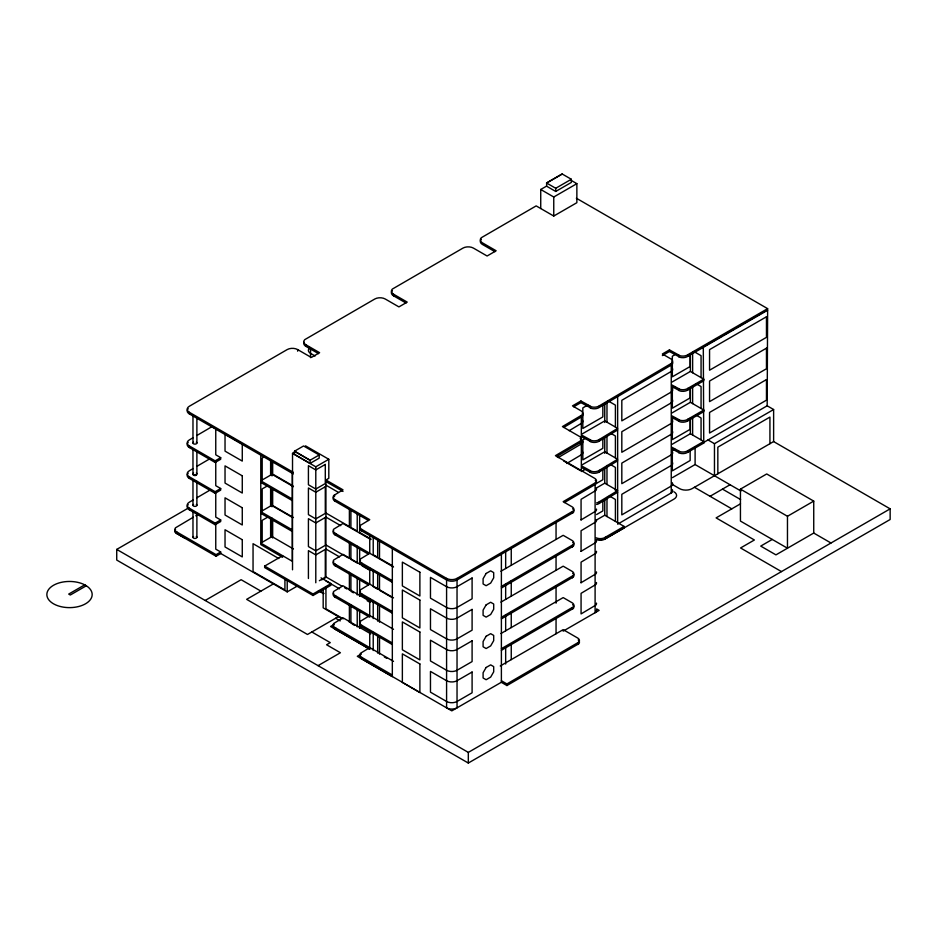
<?xml version="1.0" encoding="UTF-8"?>
<svg xmlns="http://www.w3.org/2000/svg" width="937" height="937" viewBox="0 0 937 937"><rect width="100%" height="100%" fill="white"/><g stroke="black" fill="none" stroke-linecap="round" stroke-linejoin="round"><path stroke-width="1.41" d="M321.778 579.792L325.935 577.391L325.935 479.978L343.001 489.84L333.736 495.497A6.524 3.76 0 0 0 334.427 499.245L369.74 519.648L360.476 525.306A6.524 3.76 0 0 0 361.167 529.054L446.586 578.387A7.391 4.263 0 0 0 457.033 578.387L573.35 510.923A6.524 3.76 0 0 0 571.488 506.472L563.172 501.67L595.944 482.438A6.524 3.76 0 0 0 594.081 477.987L555.418 455.663L580.905 440.648A6.524 3.76 0 0 0 579.043 436.185L562.423 426.593L582.182 414.88A6.524 3.76 0 0 0 580.319 410.418L572.472 405.885L580.928 401.001L591.634 406.881A6.524 3.76 0 0 0 599.352 405.803L672.087 362.97A6.524 3.76 0 0 0 670.224 358.52L662.365 353.987L669.44 349.899L680.157 355.779A6.524 3.76 0 0 0 687.863 354.701L767.626 308.648L767.626 310.241L687.863 356.294A6.524 3.76 0 0 1 680.157 357.372L669.44 351.492L662.365 355.58M556.648 456.553L580.905 442.241A6.524 3.76 0 0 0 580.214 438.504M361.319 654.085L360.476 654.881A6.524 3.76 0 0 0 361.167 658.629L392.334 676.643L392.334 548.66M360.476 526.91A6.524 3.76 0 0 0 361.167 530.647L446.586 579.98A7.391 4.263 0 0 0 457.033 579.98L573.35 512.516A6.524 3.76 0 0 0 572.659 508.779M501.389 586.421L573.35 544.573A6.524 3.76 0 0 0 571.488 540.11L563.172 535.32L500.92 571.254M501.389 588.014L573.35 546.166A6.524 3.76 0 0 0 572.659 542.429M501.389 617.284L573.35 575.435A6.524 3.76 0 0 0 571.488 570.984L563.172 566.182L500.92 602.116M501.389 618.877L573.35 577.028A6.524 3.76 0 0 0 572.659 573.292M617.647 524.17L672.087 492.44A6.524 3.76 0 0 0 672.204 489.559M501.389 648.697L573.35 606.848A6.524 3.76 0 0 0 571.488 602.397L563.172 597.595L500.92 633.541M501.389 650.301L573.35 608.453A6.524 3.76 0 0 0 572.659 604.705M501.389 680.754L506.929 683.94L578.879 642.091A6.524 3.76 0 0 0 577.016 637.64L563.172 629.641L500.253 665.973M501.389 554.364L501.389 682.347L506.929 685.544L578.879 643.696A6.524 3.76 0 0 0 578.188 639.948M573.678 406.787L580.928 402.605L591.634 408.473A6.524 3.76 0 0 0 599.352 407.396L672.087 364.575A6.524 3.76 0 0 0 672.204 361.694M582.088 435.33L591.634 440.531A6.524 3.76 0 0 0 599.352 439.453L617.647 428.361L604.74 420.9L582.182 433.925M582.088 436.923L591.634 442.123A6.524 3.76 0 0 0 599.352 441.046L617.647 429.954M582.088 466.193L591.634 471.393A6.524 3.76 0 0 0 599.352 470.315L617.647 459.224L604.74 451.763L582.182 464.787M582.088 467.786L591.634 472.986A6.524 3.76 0 0 0 599.352 471.908L617.647 460.817M596.623 502.876A6.524 3.76 0 0 0 599.352 501.728L617.647 490.637L604.74 483.187L595.967 488.247M596.623 504.481A6.524 3.76 0 0 0 599.352 503.333L617.647 492.23M193.127 437.696L189.333 439.91A7.391 4.263 0 0 0 189.333 445.942L189.333 447.546L215.147 462.445L220.687 459.259L220.687 457.654L215.756 454.808L215.756 428.596M196.911 435.471L212.067 426.604L215.533 428.596M193.127 468.559L189.333 470.772A7.391 4.263 0 0 0 189.333 476.804L189.333 478.409L215.147 493.307L220.687 490.121L220.687 488.517L215.756 485.682L215.756 460.805M196.911 466.333L209.548 458.943M193.127 499.971L189.333 502.185A7.391 4.263 0 0 0 189.333 508.229L189.333 509.822L215.147 524.732L220.687 521.534L220.687 519.941L215.756 517.095L215.756 492.956M196.911 497.758L210.813 489.618M546.529 182.973L562.141 173.954M546.634 186.205L546.634 183.031L562.247 174.024L571.336 179.272L571.336 182.434L555.723 191.453L546.529 186.147L540.731 189.485L540.731 208.518M546.634 183.031L555.723 188.278L571.336 179.272M540.731 189.485L553.755 197.004L576.864 183.664L576.864 202.697L553.755 216.037L536.175 205.894L481.29 237.729A7.391 4.263 0 0 0 482.473 242.87L496.142 250.765L487.099 256L473.419 248.094A7.391 4.263 0 0 0 462.972 248.094L392.369 289.065A7.391 4.263 0 0 0 393.54 294.218L393.54 295.811L405.979 302.991M189.333 445.942L215.147 460.852L220.687 457.654M264.585 456.67L262.184 458.052L262.184 479.99M189.333 476.804L215.147 491.714L220.687 488.517M672.473 484.546L679.512 488.61A8.937 5.165 0 0 0 692.162 488.61L773.622 441.573L890.15 508.85L890.15 519.496L468.313 763.046L116.727 560.057L116.727 549.41L187.283 508.674M292.52 569.813L292.52 453.367L294.886 451.997M193.268 517.236L175.477 527.824A6.524 3.76 0 0 0 177.327 532.286L177.327 533.879L216.072 556.25L220.687 553.58L220.687 551.987L215.756 549.141L215.756 523.045M195.774 515.795L198.281 514.343M84.67 584.864L68.706 594.081L70.31 595.007L86.274 585.789M310.1 460.219L310.1 463.393L294.487 454.375L294.487 451.212L310.1 460.219L319.189 454.972L319.189 458.146L309.995 463.452M266.998 486.139L262.184 488.915L262.184 510.852M189.333 508.229L215.147 523.127L220.687 519.941M292.52 453.367L315.792 466.802L328.805 459.282L328.805 478.327L325.935 479.978M268.205 516.861L262.184 520.34L262.184 542.265M177.327 532.286L216.072 554.645L220.687 551.987M293.422 548.953L272.023 536.596L260.779 543.085L292.274 561.275L292.274 472.763M205.168 600.465L241.125 579.71L260.896 591.118M321.004 577.86L331.007 583.622L331.007 585.227L313.028 595.499L264.667 567.576L264.667 566.089L282.646 555.711M273.393 583.903L246.642 599.352L307.5 634.478L338.386 616.651M587.827 405.007L582.826 407.888L582.826 428.467L602.842 416.918L602.842 404.573M674.71 354.842L672.333 356.212L672.333 376.791L690.147 366.508L690.147 354.163M563.687 427.459L582.182 416.473A6.524 3.76 0 0 0 582.31 413.592M671.911 444.407L690.393 433.726L703.757 441.456L703.757 443.049L703.3 346.854L722.087 336.008M724.594 334.568L733.355 329.496M735.861 328.055L765.916 310.697M220.5 553.369L287.214 591.891L297.884 585.73M569.181 430.68L582.182 422.856A6.524 3.76 0 0 0 582.31 419.987M319.353 580.706L325.935 576.911L341.97 586.175M671.911 382.12L690.393 371.45L703.757 379.169L703.757 380.773L687.863 389.944A6.524 3.76 0 0 1 680.157 391.022L671.77 386.489M264.667 566.089L313.028 594.011L331.007 583.622M585.32 438.387L582.826 439.84L582.826 459.88L602.842 448.319L602.842 438.305M674.71 386.782L672.333 388.152L672.333 408.204L690.147 397.909L690.147 387.895M558.229 457.572L582.182 443.435A6.524 3.76 0 0 0 582.31 440.554M671.77 384.896L680.157 389.417A6.524 3.76 0 0 0 687.863 388.351L703.757 379.169M566.744 463.487L582.182 454.269A6.524 3.76 0 0 0 582.31 451.388M671.911 412.983L690.393 402.313L703.757 410.031L703.757 411.636L687.863 420.807A6.524 3.76 0 0 1 680.157 421.884L671.77 417.352M582.826 470.714L585.32 469.261M674.71 417.668L672.333 419.038L672.333 439.617L690.147 429.322L690.147 418.347M671.77 415.759L680.157 420.291A6.524 3.76 0 0 0 687.863 419.214L703.757 410.031M334.181 624.393L330.562 626.49L369.74 649.118L369.74 631.679M596.588 483.34L602.842 479.732L602.842 468.758M564.402 502.56L595.944 484.042A6.524 3.76 0 0 0 596.459 482.11M674.71 449.069L672.333 450.439L672.333 470.819L690.147 460.524L690.147 450.334M671.77 447.172L680.157 451.704A6.524 3.76 0 0 0 687.863 450.627L703.757 441.456M703.3 442.674L767.169 405.803L773.622 409.528L773.622 441.573M318.065 665.645L340.412 652.738L326.58 644.761L330.269 642.63L311.834 631.983M671.77 448.776L680.157 453.297A6.524 3.76 0 0 0 687.863 452.22L703.757 443.049M580.999 519.941L595.944 511.005A6.524 3.76 0 0 0 596.459 509.084M708.009 439.957L714.462 443.681L773.622 409.528M596.588 514.542L602.842 510.934L602.842 500.745M369.74 647.631L360.476 653.288A6.524 3.76 0 0 0 361.167 657.024L392.334 675.038M359.785 654.869L357.302 656.298L451.81 710.867L502.185 681.785M595.967 520.304L604.74 515.233L624.101 526.418L624.101 528.011L605.349 538.845A6.524 3.76 0 0 1 597.63 539.911L596.248 539.431M672.438 477.636L695.102 464.553L740.933 491.011M580.999 551.343L595.944 542.418A6.524 3.76 0 0 0 596.459 540.485M596.248 537.826L597.63 538.318A6.524 3.76 0 0 0 605.349 537.241L624.101 526.418M710.047 496.294L730.064 484.734M740.441 489.126L787.467 516.275L787.467 548.215L740.441 521.066L740.441 489.126L766.712 473.958L813.738 501.108L813.738 533.048L775.941 554.868L760.727 546.095L772.252 539.431M580.999 582.755L595.944 573.819A6.524 3.76 0 0 0 596.459 571.898M740.499 503.813L716.114 517.892L754.379 539.993L740.558 547.969L781.47 571.593M563.137 631.151L599.13 610.374L596.611 608.921M787.467 516.275L813.738 501.108M116.727 549.41L468.313 752.399L890.15 508.85M570.949 180.244L576.864 183.664M576.337 198.211L767.626 308.648M767.626 310.241L767.169 405.803M693.837 351.504L701.063 355.673L701.063 377.611M494.9 251.655L482.473 244.475A7.391 4.263 0 0 1 481.29 239.322M696.238 383.76L701.063 386.536L701.063 408.473M696.238 415.173L701.063 417.961L701.063 439.886M608.183 400.954L615.41 405.124L615.41 427.061M813.738 533.048L830.99 543.003M393.54 294.218L407.22 302.112L398.916 306.903L385.248 299.008A7.391 4.263 0 0 0 374.788 299.008L304.771 339.639A7.391 4.263 0 0 0 305.942 344.793L305.942 346.385L318.486 353.624M722.486 489.114L740.605 499.573M610.596 433.21L615.41 435.986L615.41 457.924M694.446 487.287L731.797 508.85M610.596 464.623L615.41 467.411L615.41 490.836M563.605 460.922L579.043 469.835A6.524 3.76 0 0 1 580.214 470.55M609.39 495.978L615.41 499.456L615.41 521.394M305.942 344.793L319.622 352.687L311.318 357.477L297.65 349.583A7.391 4.263 0 0 0 287.19 349.583L189.333 406.26A7.391 4.263 0 0 0 189.333 412.292L189.333 413.896L293.293 473.911M315.09 355.99L310.557 353.366A7.391 4.263 0 0 1 308.648 349.243M305.532 445.848L328.805 459.282M319.189 454.972L303.576 445.965L294.487 451.212L309.995 460.29M325.935 481.583L343.001 491.433M325.935 485.167L338.269 492.288M189.333 412.292L293.293 472.318M226.262 434.651L241.043 443.178M333.736 497.09A6.524 3.76 0 0 0 334.427 500.838L368.51 520.527M292.801 485.717L272.667 474.087L272.667 461.543M293.433 486.678L272.023 474.309L260.779 480.798L292.274 498.988M325.935 513.031L349.384 526.571L349.384 509.845M370.911 538.998L359.632 532.485L359.632 514.378M370.818 539.548L343.001 523.49L333.736 529.147A6.524 3.76 0 0 0 334.427 532.884L393.517 567.026M325.935 517.107L340.74 525.657M260.779 482.403L292.274 500.592M392.72 565.96L379.508 558.335L379.508 540.216M333.736 530.74A6.524 3.76 0 0 0 334.427 534.488L368.487 554.165M293.433 517.54L272.023 505.172L260.779 511.672L292.274 529.85M291.548 516.931L272.667 506.027L272.667 489.301M369.74 535.812L369.74 553.298L360.476 558.956A6.524 3.76 0 0 0 361.167 562.704L392.334 580.717M360.476 560.549A6.524 3.76 0 0 0 361.167 564.297L392.334 582.31M370.818 570.41L343.001 554.353L333.736 560.01A6.524 3.76 0 0 0 334.427 563.746L393.517 597.888M325.935 544.971L348.142 557.796M362.139 565.878L369.658 570.211M325.935 549.047L339.51 556.883M260.779 513.265L292.274 531.455M391.514 597.209L379.508 590.275L379.508 573.549M333.736 561.603A6.524 3.76 0 0 0 334.427 565.351L368.487 585.028M369.74 568.068L369.74 584.161L360.476 589.818A6.524 3.76 0 0 0 361.167 593.566L392.334 611.58M360.476 591.423A6.524 3.76 0 0 0 361.167 595.159L392.334 613.173M370.818 601.823L343.001 585.766L333.736 591.423A6.524 3.76 0 0 0 334.427 595.171L393.517 629.301M344.441 587.593L346.913 589.022M353.436 592.793L350.918 591.341L350.918 574.615M367.152 600.711L369.658 602.151M325.935 580.987L339.51 588.823M282.646 557.304L260.779 544.573L260.779 454.586M278.793 558.557L253.049 543.694L253.049 571.558L284.918 589.97L284.918 578.82M333.736 593.016A6.524 3.76 0 0 0 334.427 596.764L369.74 617.178M319.107 590.65L323.991 593.472M318.498 590.778L323.394 593.613M369.74 598.532L369.74 615.574L360.476 621.231A6.524 3.76 0 0 0 361.167 624.979L392.334 642.993M360.476 622.836A6.524 3.76 0 0 0 361.167 626.572L392.334 644.586M370.818 633.869L343.001 617.811L333.736 623.48A6.524 3.76 0 0 0 334.427 627.216L393.517 661.358M343.211 618.83L325.935 608.851L325.935 586.562M352.183 624.007L354.701 625.459M341.771 618.584L323.183 607.855L323.183 588.916M335.622 618.244L340.225 620.903M184.413 537.85L177.327 533.774A6.524 3.76 0 0 1 175.477 529.311M384.311 656.931L386.712 658.313M333.736 625.073A6.524 3.76 0 0 0 334.427 628.821L369.74 649.224M769.933 443.705L769.933 417.082L717.836 447.16L717.836 473.782M714.462 443.681L714.462 475.727M695.102 447.066L695.102 464.553M692.63 352.265L692.63 372.75M692.63 386.056L692.63 403.613M692.63 417.48L692.63 435.026M690.393 353.975L690.393 371.45M690.393 387.684L690.393 402.313M690.393 418.113L690.393 433.726M687.863 354.701L687.863 356.294M687.863 388.351L687.863 389.944M687.863 419.214L687.863 420.807M687.863 450.627L687.863 452.22M678.775 355.287L678.775 356.88M678.775 388.937L678.775 390.53M678.775 419.799L678.775 421.392M678.775 451.212L678.775 452.817M671.243 363.767L671.243 493.237M669.44 349.899L669.44 351.492M617.647 396.304L617.647 522.682M606.977 401.727L606.977 422.2M606.977 435.506L606.977 453.063M606.977 465.466L606.977 484.476M606.977 497.512L606.977 516.521M605.349 537.241L605.349 538.845M604.74 403.425L604.74 422.505M604.74 437.134L604.74 453.367M604.74 467.563L604.74 483.187M604.74 499.28L604.74 515.233M599.352 405.803L599.352 407.396M599.352 439.453L599.352 441.046M599.352 470.315L599.352 471.908M599.352 501.728L599.352 503.333M595.1 483.234L595.1 612.704L595.944 611.908A6.524 3.76 0 0 0 596.459 609.987M590.263 406.389L590.263 407.993M590.263 440.039L590.263 441.643M590.263 470.901L590.263 472.506M581.338 415.665L581.338 438.75M581.338 441.491L581.338 471.522M581.069 519.906L581.069 499.327L595.944 490.426A6.524 3.76 0 0 0 596.459 488.505M581.069 551.307L581.069 530.729L595.944 521.839A6.524 3.76 0 0 0 596.459 519.906M581.069 582.72L581.069 562.141L595.944 553.24A6.524 3.76 0 0 0 596.459 551.319M580.928 401.001L580.928 402.605M580.073 441.444L580.073 443.037M578.035 642.887L578.035 644.48M572.507 511.719L572.507 513.312M572.507 545.369L572.507 546.962M572.507 576.232L572.507 577.824M572.507 607.644L572.507 609.237M556.051 522.319L556.051 539.419M556.051 556.332L556.051 570.293M556.051 586.351L556.051 603.194M556.051 617.881L556.051 633.752M555.723 188.278L555.723 191.453M553.755 197.004L553.755 216.037M511.251 548.18L511.251 565.292M511.251 580.811L511.251 596.155M511.251 612.212L511.251 627.567M511.251 643.754L511.251 659.625M506.929 683.94L506.929 685.544M505.664 551.413L505.664 568.513M505.664 584.032L505.664 599.387M505.664 615.445L505.664 630.8M505.664 646.881L505.664 664.028M468.313 752.399L468.313 763.046M457.033 578.387L457.033 707.845A7.391 4.263 0 0 1 446.586 707.845L446.586 578.387M379.508 605.489L379.508 622.215M379.508 636.047L379.508 654.155M377.67 539.162L377.67 557.269L373.219 554.704L373.219 536.585M377.67 572.495L377.67 589.209L373.219 586.644L373.219 569.919M377.67 604.435L377.67 621.149M377.67 636.375L377.67 653.101M373.219 600.465L373.219 618.584M373.219 632.405L373.219 650.524M361.811 529.44L361.811 531.033M361.811 563.09L361.811 564.683M361.811 593.953L361.811 595.545M361.811 625.366L361.811 626.97M361.811 657.423L361.811 659.016M359.632 549.105L359.632 564.425M359.632 579.652L359.632 596.365M359.632 610.198L359.632 628.305M357.22 512.972L357.22 531.092L350.918 527.449L350.918 510.735M357.22 546.306L357.22 563.032L350.918 559.401L350.918 544.069M357.22 578.258L357.22 594.972M357.22 610.198L357.22 626.912M350.918 605.161L350.918 623.281M349.384 541.785L349.384 558.511M349.384 572.331L349.384 590.451M349.384 604.271L349.384 622.391M335.669 533.621L335.669 535.226M335.669 564.484L335.669 566.089M335.669 595.909L335.669 597.501M335.669 627.954L335.669 629.547M335.071 499.632L335.071 501.225M335.071 533.282L335.071 534.875M335.071 564.144L335.071 565.737M335.071 595.557L335.071 597.15M335.071 627.603L335.071 629.207M334.579 494.701L334.579 496.305M325.291 577.286L325.291 549.422L315.792 554.903L308.414 550.64L308.414 578.504M315.792 466.802L315.792 582.767M313.028 594.011L313.028 595.499M310.557 357.629L310.557 349.044A7.391 4.263 0 0 1 308.648 347.135M297.65 349.583L297.65 351.176M287.214 580.272L287.214 591.891M272.667 519.859L272.667 537.967M272.023 461.203L272.023 475.914M272.023 487.615L272.023 506.776M272.023 518.138L272.023 536.596M270.617 460.5L270.617 475.129M270.617 488.435L270.617 505.992M270.617 518.395L270.617 537.405M242.273 443.892L242.273 461.098L225.032 451.142L225.032 433.936M216.072 554.645L216.072 556.25M215.147 460.852L215.147 462.445M215.147 491.714L215.147 493.307M215.147 523.127L215.147 524.732M196.887 418.218L196.887 442.978M196.887 452.805L196.887 473.841M196.887 481.407L196.887 505.266M196.887 513.464L196.887 537.311M192.975 415.302L192.975 442.978M192.975 448.589L192.975 473.841M192.975 480.013L192.975 505.266M192.975 510.653L192.975 537.311M673.984 491.796A8.937 5.165 0 0 1 673.984 499.105L606.649 537.979A8.937 5.165 0 0 1 604.798 538.798M602.643 539.314A8.937 5.165 0 0 1 598.005 539.314M596.459 603.1A6.524 3.76 0 0 1 595.944 605.021L581.069 613.922L581.069 593.344L595.944 584.442A6.524 3.76 0 0 0 596.459 582.521M672.204 482.672A6.524 3.76 0 0 1 672.087 485.553L621.817 514.881L621.817 494.303L672.087 464.975A6.524 3.76 0 0 0 672.204 462.093M672.204 430.891A6.524 3.76 0 0 1 672.087 433.772L621.817 463.101L621.817 483.679L672.087 454.351A6.524 3.76 0 0 0 672.204 451.47M672.204 420.069A6.524 3.76 0 0 1 672.087 422.95L621.817 452.278L621.817 431.699L672.087 402.371A6.524 3.76 0 0 0 672.204 399.49M595.253 480.294A6.524 3.76 0 0 1 596.061 481.161M672.204 368.077A6.524 3.76 0 0 1 672.087 370.958L621.817 400.286L621.817 420.865L672.087 391.537A6.524 3.76 0 0 0 672.204 388.656M177.327 533.879A6.524 3.76 0 0 1 175.477 529.428M189.333 447.546A7.391 4.263 0 0 1 188.161 442.393M189.333 478.409A7.391 4.263 0 0 1 188.161 473.255M189.333 509.822A7.391 4.263 0 0 1 188.161 504.668M196.313 442.182A1.956 1.124 0 0 1 196.313 443.787A1.956 1.124 0 0 1 193.549 443.787A1.956 1.124 0 0 1 193.549 442.182M196.313 504.457A1.956 1.124 0 0 1 196.313 506.062A1.956 1.124 0 0 1 193.549 506.062A1.956 1.124 0 0 1 193.549 504.457M305.942 346.385A7.391 4.263 0 0 1 304.033 342.263M393.54 295.811A7.391 4.263 0 0 1 392.369 290.657M189.333 413.896A7.391 4.263 0 0 1 188.161 408.743M196.313 473.044A1.956 1.124 0 0 1 196.313 474.649A1.956 1.124 0 0 1 193.549 474.649A1.956 1.124 0 0 1 193.549 473.044M196.629 474.965A1.956 1.124 0 0 1 194.673 475.516A1.956 1.124 0 0 1 193.045 474.696M196.313 536.514A1.956 1.124 0 0 1 196.313 538.107A1.956 1.124 0 0 1 193.549 538.107A1.956 1.124 0 0 1 193.549 536.514M486.127 573.467L483.094 578.726L483.094 583.962L486.127 585.707L490.66 583.095L493.694 577.836L493.694 572.601L490.66 570.844L486.127 573.467M486.127 604.88L483.094 610.128L483.094 615.363L486.127 617.12L490.66 614.496L493.694 609.249L493.694 604.014L490.66 602.257L486.127 604.88M486.127 636.282L483.094 641.54L483.094 646.776L486.127 648.533L490.66 645.909L493.694 640.65L493.694 635.415L490.66 633.67L486.127 636.282M486.127 667.484L483.094 672.743L483.094 677.978L486.127 679.735L490.66 677.111L493.694 671.852L493.694 666.617L490.66 664.872L486.127 667.484M325.291 464.436L315.792 469.917L308.414 465.666L308.414 484.769L315.792 489.032L325.291 483.551L325.291 464.436M325.291 486.736L315.792 492.23L308.414 487.966L308.414 514.624L315.792 518.887L325.291 513.406L325.291 486.736M325.291 517.482L315.792 522.963L308.414 518.7L308.414 546.564L315.792 550.827L325.291 545.346L325.291 517.482M766.466 316.776L709.555 349.63L709.555 370.209L766.466 337.343L766.466 316.776M766.466 348.177L709.555 381.043L709.555 401.622L766.466 368.756L766.466 348.177M766.466 379.59L709.555 412.456L709.555 433.023L766.466 400.169L766.466 379.59M472.096 578L457.033 586.703A7.391 4.263 0 0 1 446.586 586.703L430.47 577.391L430.47 598.157L446.586 607.457A7.391 4.263 0 0 0 457.033 607.457L472.096 598.766L472.096 578M472.096 609.413L457.033 618.104A7.391 4.263 0 0 1 446.586 618.104L430.47 608.804L430.47 629.57L446.586 638.87A7.391 4.263 0 0 0 457.033 638.87L472.096 630.179L472.096 609.413M472.096 640.826L457.033 649.517A7.391 4.263 0 0 1 446.586 649.517L430.47 640.217L430.47 660.972L446.586 670.283A7.391 4.263 0 0 0 457.033 670.283L472.096 661.581L472.096 640.826M472.096 672.028L457.033 680.719A7.391 4.263 0 0 1 446.586 680.719L430.47 671.419L430.47 692.174L446.586 701.485A7.391 4.263 0 0 0 457.033 701.485L472.096 692.783L472.096 672.028M85.525 585.297L83.299 584.161A22.652 13.083 0 0 0 47.389 591.715A22.652 13.083 0 0 0 74.41 607.317A22.652 13.083 0 0 0 87.481 586.574L85.525 585.297M419.881 572.238L402.36 562.118L402.36 585.906L419.881 596.014L419.881 572.238M242.273 475.832L225.032 465.876L225.032 483.082L242.273 493.038L242.273 475.832M419.881 600.09L402.36 589.982L402.36 617.846L419.881 627.954L419.881 600.09M242.273 507.772L225.032 497.816L225.032 515.022L242.273 524.978L242.273 507.772M419.881 632.03L402.36 621.922L402.36 649.786L419.881 659.894L419.881 632.03M242.273 539.712L225.032 529.756L225.032 546.962L242.273 556.918L242.273 539.712M419.881 663.97L402.36 653.862L402.36 682.429L419.881 692.548L419.881 663.97"/></g></svg>
